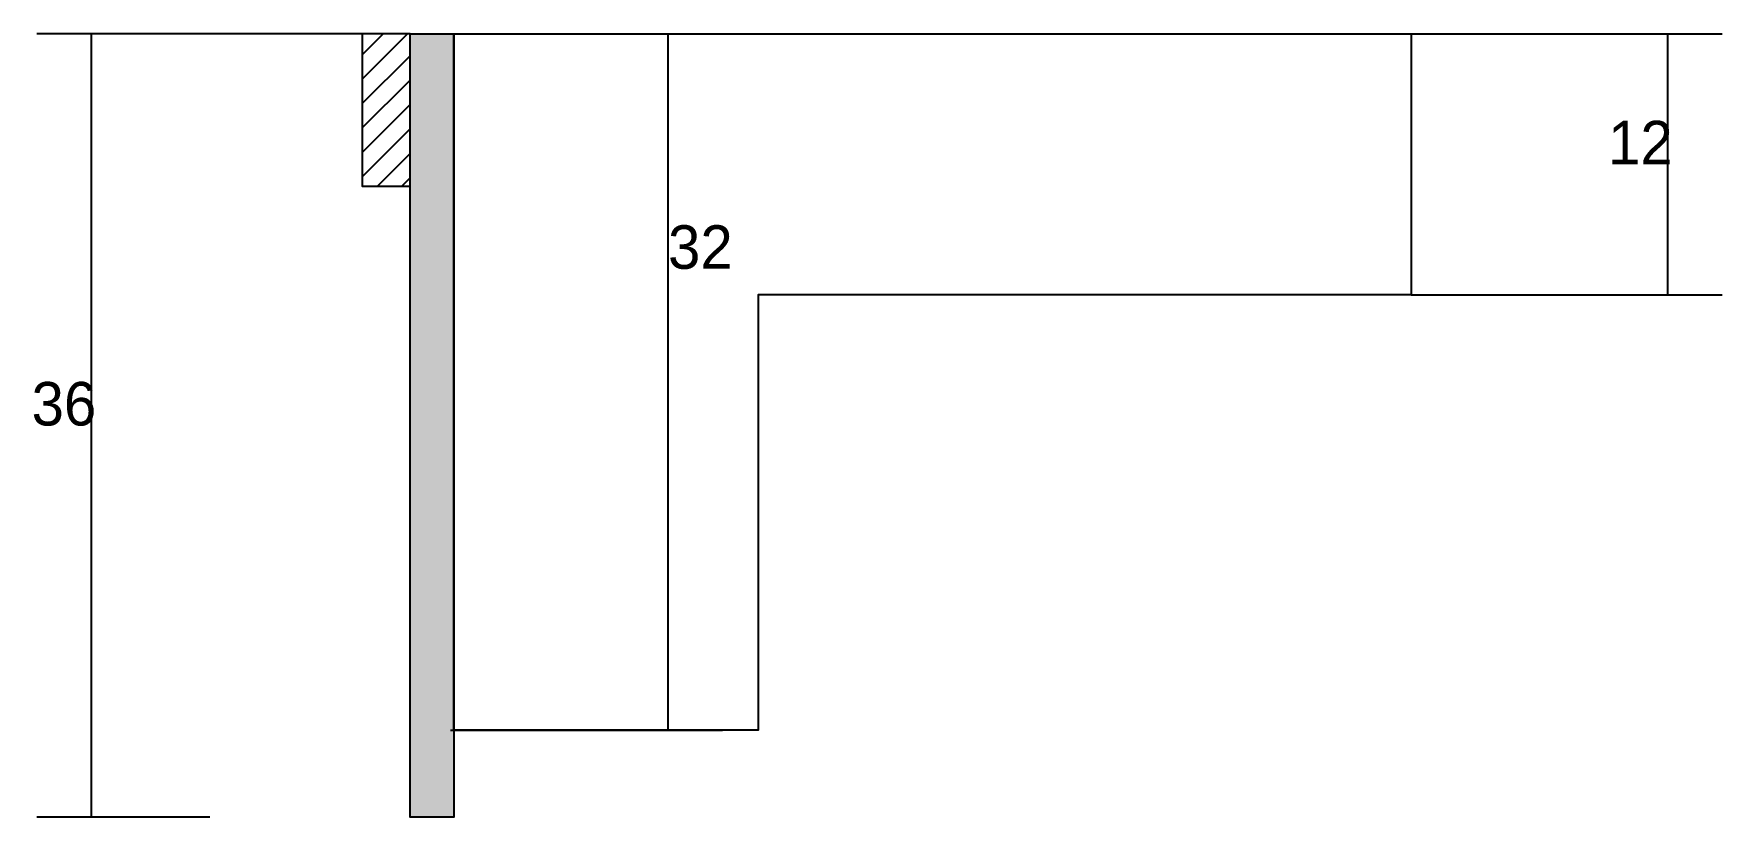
# Model space of a CAD drawing. Header units: metres. Extents: x 129353 to 131995, y 32718 to 33940.
# Drawn here: x 131242 to 131397.2, y 32717.9 to 32789.9 of the extents above; entities that cross this region are included whole.
import ezdxf

# ---------------------------------------------------------------- set-up
doc = ezdxf.new("R2010")
doc.units = ezdxf.units.M
for name, color, linetype in [('CONCRETO', 251, 'Continuous'), ('COTA', 241, 'Continuous'), ('Hachura', 253, 'Continuous'), ('Madeira', 126, 'Continuous'), ('Painéis', 200, 'Continuous')]:
    doc.layers.add(name, color=color, linetype=linetype)

msp = doc.modelspace()

# ---------------------------------------------------------------- hatches: boundary and pattern name
at = {"layer": 'Hachura'}
h = msp.add_hatch(dxfattribs=at)
h.set_pattern_fill('ANSI31', scale=0.5)
h.paths.add_polyline_path([(131276.6, 32789.9), (131272.2, 32789.9), (131272.2, 32789.9), (131272.2, 32775.9), (131272.2, 32775.9), (131276.6, 32775.9), (131276.6, 32775.9), (131276.6, 32789.9)])
h = msp.add_hatch(color=8, dxfattribs=at)
h.dxf.hatch_style = 1
h.paths.add_polyline_path([(131276.6, 32789.9), (131280.6, 32789.9), (131280.6, 32789.9), (131280.6, 32717.9), (131280.6, 32717.9), (131276.6, 32717.9), (131276.6, 32717.9), (131276.6, 32789.9)])

# ---------------------------------------------------------------- linework, layer by layer
at = {"layer": 'CONCRETO'}
for points in [[(131280.6, 32769.9), (131280.6, 32789.9), (131308.3, 32789.9)], [(131308.3, 32789.9), (131368.6, 32789.9), (131368.6, 32765.9), (131308.6, 32765.9), (131308.6, 32725.9), (131280.6, 32725.9), (131280.6, 32769.9), (131280.6, 32769.9)]]:
    msp.add_lwpolyline(points, dxfattribs=at)
at = {"layer": 'COTA'}
for p, q in [((131272.2, 32789.9), (131242.3, 32789.9)), ((131247.3, 32717.9), (131247.3, 32789.9)), ((131280.3, 32789.9), (131305.3, 32789.9)), ((131300.3, 32725.9), (131300.3, 32789.9)), ((131368.6, 32789.9), (131397.2, 32789.9)), ((131392.2, 32765.9), (131392.2, 32789.9)), ((131368.6, 32765.9), (131397.2, 32765.9)), ((131280.3, 32725.9), (131305.3, 32725.9)), ((131258.2, 32717.9), (131242.3, 32717.9))]:
    msp.add_line(p, q, dxfattribs=at)
at = {"layer": 'Madeira'}
msp.add_lwpolyline([(131276.6, 32789.9), (131272.2, 32789.9), (131272.2, 32775.9), (131276.6, 32775.9)], close=True, dxfattribs=at)
at = {"layer": 'Painéis'}
msp.add_lwpolyline([(131276.6, 32789.9), (131280.6, 32789.9), (131280.6, 32717.9), (131276.6, 32717.9)], close=True, dxfattribs=at)

# ---------------------------------------------------------------- texts
at = {"layer": 'COTA'}
for s, p in [('12', (131386.7, 32777.9)), ('32', (131300.3, 32768.3)), ('36', (131241.8, 32753.9))]:
    msp.add_text(s, height=4, dxfattribs=at).set_placement(p)

doc.saveas('drawing.dxf')
